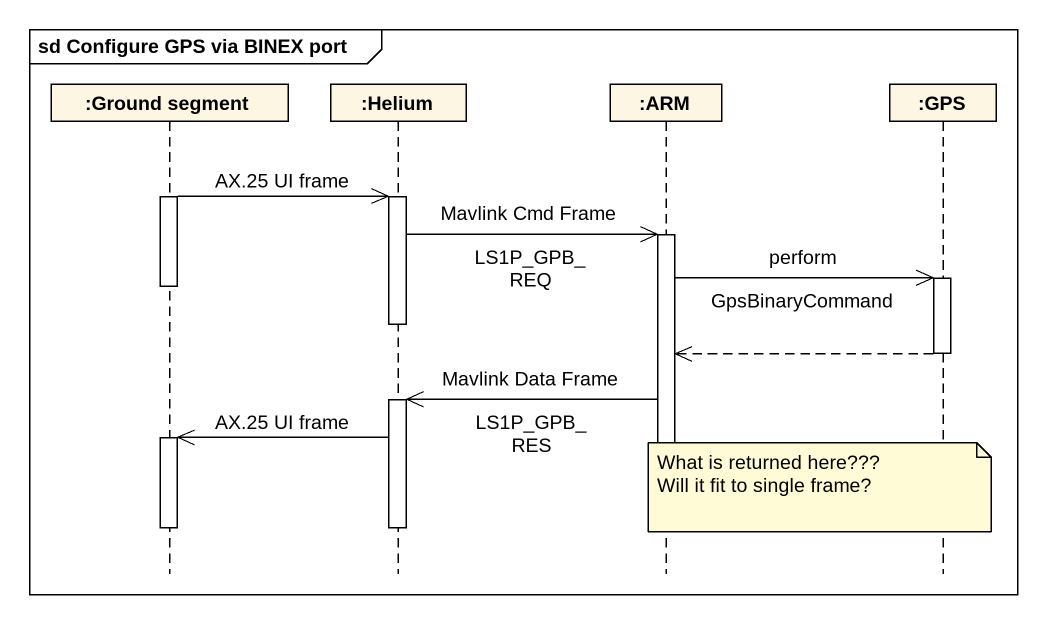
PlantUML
@startuml
mainframe sd Configure GPS via BINEX port
hide footbox
participant ":Ground segment" as Ground_segment
participant ":Helium" as Helium
participant ":ARM" as ARM
participant ":GPS" as GPS

activate Ground_segment
Ground_segment ->> Helium : AX.25 UI frame
activate Helium
Helium ->> ARM : Mavlink Cmd Frame\nLS1P_GPB_REQ
activate ARM
ARM ->> GPS : perform\nGpsBinaryCommand
activate GPS
deactivate Ground_segment
deactivate Helium
GPS -->> ARM
deactivate GPS
ARM ->> Helium : Mavlink Data Frame\nLS1P_GPB_RES
activate Helium
Helium ->> Ground_segment : AX.25 UI frame
activate Ground_segment
note over GPS
  What is returned here???
  Will it fit to single frame?
end note
deactivate ARM
deactivate Ground_segment
deactivate Helium
@enduml
